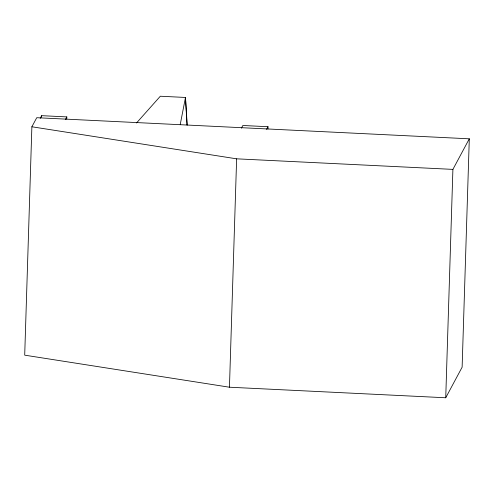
<?xml version="1.0" encoding="UTF-8"?>
<svg xmlns="http://www.w3.org/2000/svg" width="494" height="494" viewBox="0 0 494 494"><rect width="100%" height="100%" fill="white"/><g stroke="black" fill="none" stroke-linecap="round" stroke-linejoin="round"><path stroke-width="0.74" d="M31.875 126.779L24.7 355.167L229.451 387.216L445.73 397.769L462.125 367.196L469.3 138.808L36.741 117.702L31.875 126.779L236.626 158.827L452.905 169.386L469.3 138.808M41.62 117.177L41.663 115.67L66.814 116.899L66.746 119.153M229.451 387.216L236.626 158.827M267.933 128.977L268.001 126.717L242.857 125.488L241.405 128.193M445.73 397.769L452.905 169.386M180.224 124.581L185.478 97.454L160.328 96.231L136.498 122.994M40.205 118.387L41.663 115.67M65.356 119.616L66.814 116.899M266.556 129.422L268.001 126.717M187.201 125.062L185.478 97.454L187.004 124.951"/></g></svg>
